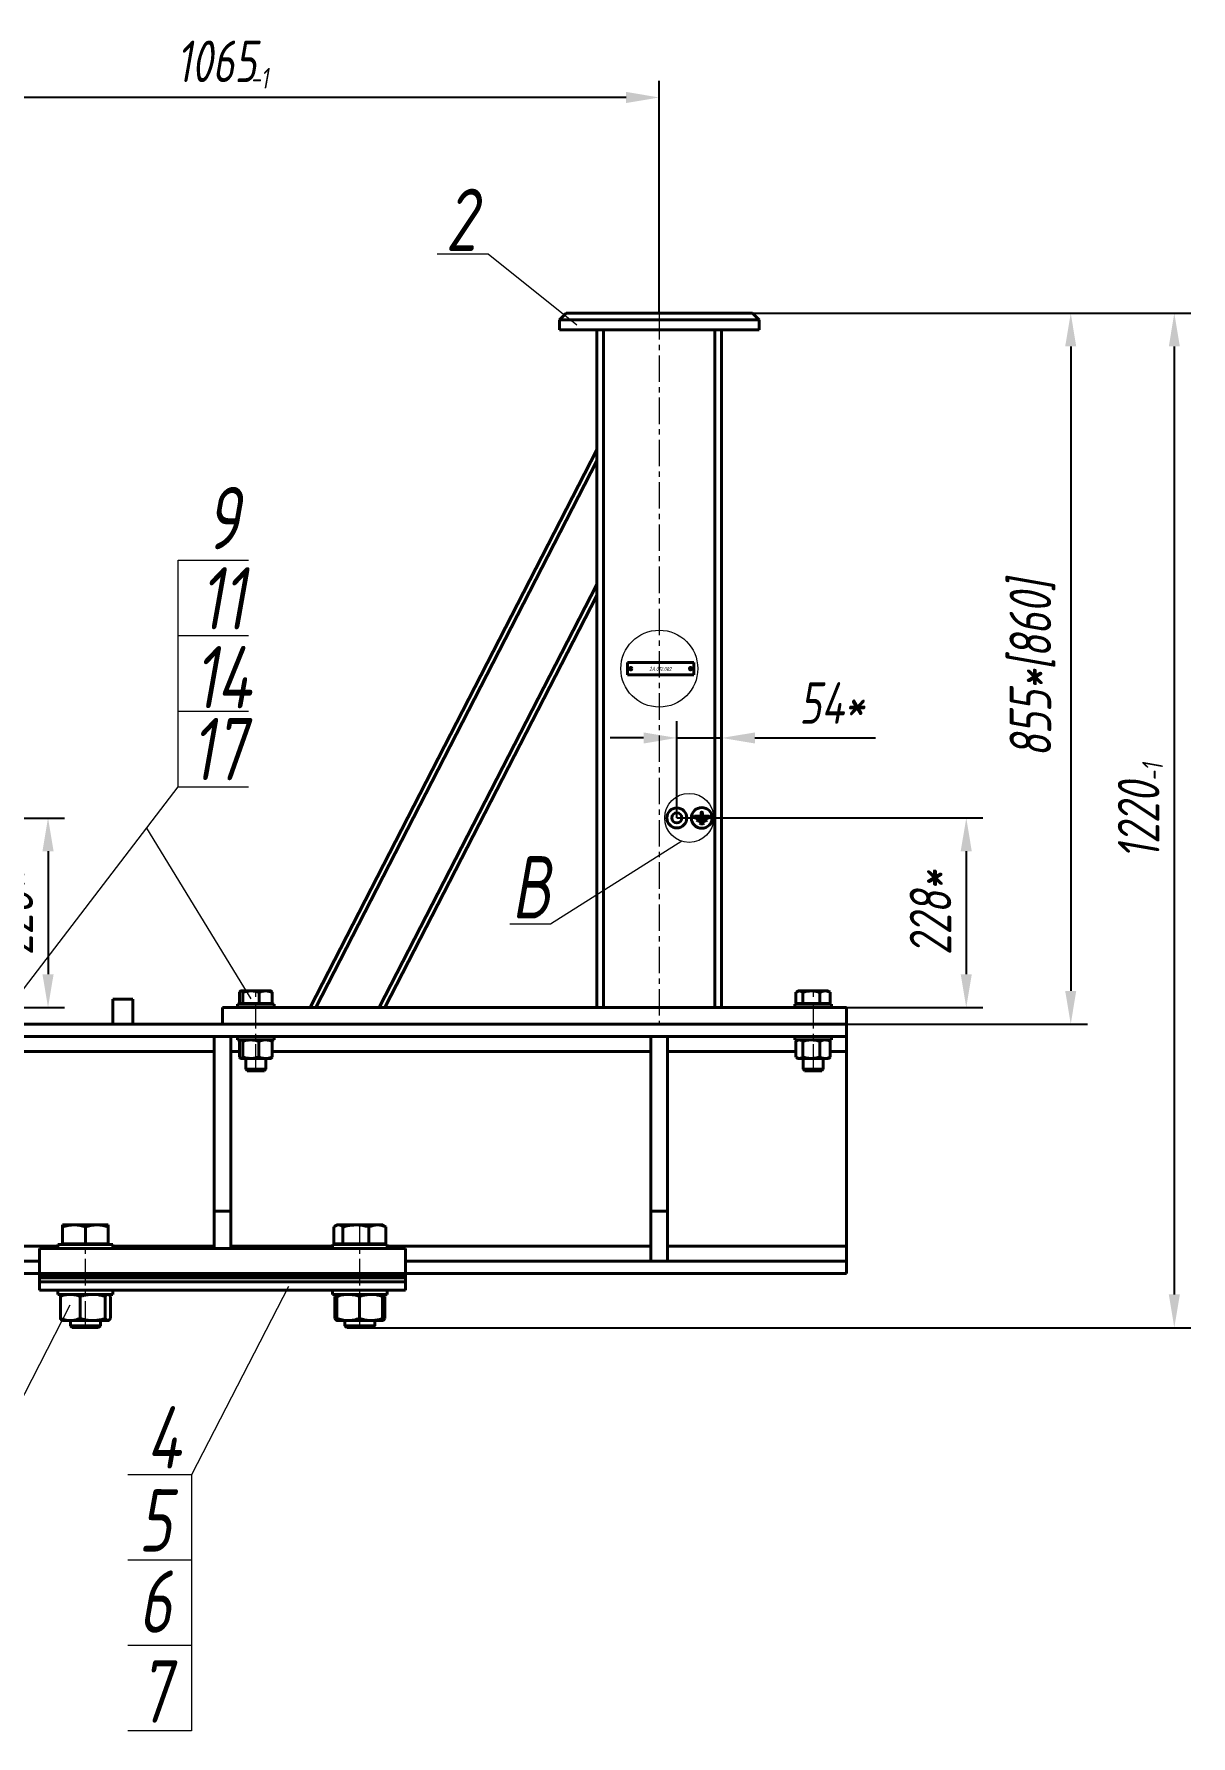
# Model space of a CAD drawing. Header units: millimetres. Extents: x 46486 to 69721, y 30372 to 52690.
# Drawn here: x 61082 to 62473, y 46983 to 49029 of the extents above; entities that cross this region are included whole.
import ezdxf

# ---------------------------------------------------------------- set-up
doc = ezdxf.new("R2010")
doc.units = ezdxf.units.MM
doc.linetypes.add('CENTER', pattern=[50.8, 31.75, -6.35, 6.35, -6.35])
doc.layers.add('РАЗМЕРЫ', color=7, linetype='Continuous', lineweight=18)
doc.styles.get("Standard").update_dxf_attribs({"font": 'simplex.shx', "width": 0.7, "oblique": 10})
doc.dimstyles.new('STAND1', dxfattribs={"dimtxt": 5, "dimasz": 4, "dimexe": 2, "dimexo": 0, "dimgap": 2, "dimtad": 1, "dimdec": 0, "dimzin": 0, "dimdsep": 46, "dimtxsty": 'Standard', "dimcen": 0, "dimadec": 0, "dimazin": 0, "dimtfac": 1, "dimtdec": 0, "dimtmove": 0, "dimatfit": 3, "dimfxl": 3, "dimtolj": 1, "dimtzin": 0, "dimarcsym": 1})
doc.dimstyles.new('Stand10', dxfattribs={"dimtxt": 50, "dimasz": 40, "dimexe": 20, "dimexo": 0, "dimgap": 16, "dimtad": 1, "dimdec": 0, "dimzin": 0, "dimdsep": 46, "dimtxsty": 'Standard', "dimcen": 0, "dimadec": 0, "dimazin": 0, "dimtfac": 1, "dimtdec": 0, "dimtmove": 0, "dimatfit": 3, "dimfxl": 0.18, "dimtolj": 1, "dimtzin": 0, "dimarcsym": 0})
doc.dimstyles.new('Stand5', dxfattribs={"dimtxt": 25, "dimasz": 20, "dimexe": 10, "dimexo": 0, "dimgap": 8, "dimtad": 1, "dimdec": 0, "dimzin": 0, "dimdsep": 46, "dimtxsty": 'Standard', "dimcen": 0, "dimadec": 0, "dimazin": 0, "dimtfac": 1, "dimtdec": 0, "dimtmove": 0, "dimatfit": 3, "dimfxl": 0.18, "dimtolj": 1, "dimtzin": 0, "dimarcsym": 0})

# ---------------------------------------------------------------- blocks, each defined once
blk = doc.blocks.new('*D6427')
at = {"layer": 'РАЗМЕРЫ', "color": 0, "lineweight": 18, "insert": (61308.3, 48350.9), "char_height": 75, "attachment_point": 5, "rotation": 359.8985}
blk.add_mtext('\\A1;11', dxfattribs=at)
blk = doc.blocks.new('*D6428')
at = {"layer": 'РАЗМЕРЫ', "color": 0, "lineweight": 18, "insert": (61308.3, 48447.4), "char_height": 75, "attachment_point": 5, "rotation": 359.8985}
blk.add_mtext('\\A1;9', dxfattribs=at)
blk = doc.blocks.new('*D6429')
at = {"layer": 'РАЗМЕРЫ', "color": 0, "linetype": 'CENTER', "lineweight": 18, "insert": (61237.4, 47341.8), "char_height": 75, "attachment_point": 5, "rotation": 359.8985}
blk.add_mtext('\\A1;4', dxfattribs=at)
blk = doc.blocks.new('*D6430')
at = {"layer": 'РАЗМЕРЫ', "color": 0, "linetype": 'CENTER', "lineweight": 18, "insert": (61227, 47144.4), "char_height": 75, "attachment_point": 5, "rotation": 359.8985}
blk.add_mtext('\\A1;6', dxfattribs=at)
blk = doc.blocks.new('*D6431')
at = {"layer": 'РАЗМЕРЫ', "color": 0, "linetype": 'CENTER', "lineweight": 18, "insert": (61227, 47242.1), "char_height": 75, "attachment_point": 5, "rotation": 359.8985}
blk.add_mtext('\\A1;5', dxfattribs=at)
blk = doc.blocks.new('*D6432')
at = {"layer": 'РАЗМЕРЫ', "color": 0, "linetype": 'CENTER', "lineweight": 18, "insert": (61227, 47036.3), "char_height": 75, "attachment_point": 5, "rotation": 359.8985}
blk.add_mtext('\\A1;7', dxfattribs=at)
blk = doc.blocks.new('*D6433')
at = {"layer": 'РАЗМЕРЫ', "color": 0, "lineweight": 18, "insert": (61308.3, 48256), "char_height": 75, "attachment_point": 5, "rotation": 359.8985}
blk.add_mtext('\\A1;14', dxfattribs=at)
blk = doc.blocks.new('*D6434')
at = {"layer": 'РАЗМЕРЫ', "color": 0, "lineweight": 18, "insert": (61303.4, 48169.6), "char_height": 75, "attachment_point": 5, "rotation": 359.8985}
blk.add_mtext('\\A1;17', dxfattribs=at)
blk = doc.blocks.new('*D6435')
at = {"layer": 'РАЗМЕРЫ', "color": 0, "lineweight": 18, "insert": (62426.4, 48141.7), "char_height": 25, "attachment_point": 5, "rotation": 89.8985}
blk.add_mtext('\\A1;-1', dxfattribs=at)
blk = doc.blocks.new('*D6465')
at = {"layer": 'РАЗМЕРЫ', "color": 0, "linetype": 'CENTER', "lineweight": 18, "insert": (61834.7, 48266), "char_height": 5, "attachment_point": 5, "rotation": 359.6202}
blk.add_mtext('\\A1;2А.012.002', dxfattribs=at)
blk = doc.blocks.new('*D6467')
at = {"layer": 'РАЗМЕРЫ', "color": 0, "lineweight": 18, "insert": (61595, 48806.1), "char_height": 75, "attachment_point": 5, "rotation": 359.8985}
blk.add_mtext('\\A1;2', dxfattribs=at)
blk = doc.blocks.new('*D6477')
at = {"layer": 'DEFPOINTS', "color": 0, "lineweight": 18}
for p in [(60768.3, 48953.2), (60768.3, 48692.1), (61833.3, 48692.1)]:
    blk.add_point(p, dxfattribs=at)
at = {"layer": 'РАЗМЕРЫ', "color": 0, "lineweight": -2}
for p, q in [((60768.3, 48692.1), (60768.3, 48973.2)), ((61833.3, 48692.1), (61833.3, 48973.2)), ((61793.3, 48953.2), (60808.3, 48953.2))]:
    blk.add_line(p, q, dxfattribs=at)
at = {"layer": 'РАЗМЕРЫ', "color": 0, "lineweight": 18}
for points in [[(60808.3, 48959.9), (60808.3, 48946.5), (60768.3, 48953.2)], [(61793.3, 48946.5), (61793.3, 48959.9), (61833.3, 48953.2)]]:
    blk.add_solid(points, dxfattribs=at)
at = {"layer": 'РАЗМЕРЫ', "color": 0, "lineweight": 18, "insert": (61300.8, 48996.7), "char_height": 50, "attachment_point": 5}
blk.add_mtext('\\A1;1065', dxfattribs=at)
blk = doc.blocks.new('*D6478')
at = {"layer": 'РАЗМЕРЫ', "color": 0, "lineweight": 18, "insert": (61352.5, 48976.4), "char_height": 25, "attachment_point": 5, "rotation": 359.8985}
blk.add_mtext('\\A1;-1', dxfattribs=at)
blk = doc.blocks.new('*D6480')
at = {"layer": 'DEFPOINTS', "color": 0, "lineweight": 18}
for p in [(61854.4, 48086.8), (61968.7, 47858.8), (62202.4, 47858.8)]:
    blk.add_point(p, dxfattribs=at)
at = {"layer": 'РАЗМЕРЫ', "color": 0, "lineweight": -2}
for p, q in [((61854.4, 48086.8), (62222.4, 48086.8)), ((62202.4, 48046.8), (62202.4, 47898.8)), ((61968.7, 47858.8), (62222.4, 47858.8))]:
    blk.add_line(p, q, dxfattribs=at)
at = {"layer": 'РАЗМЕРЫ', "color": 0, "lineweight": 18}
for points in [[(62209, 48046.8), (62195.7, 48046.8), (62202.4, 48086.8)], [(62195.7, 47898.8), (62209, 47898.8), (62202.4, 47858.8)]]:
    blk.add_solid(points, dxfattribs=at)
at = {"layer": 'РАЗМЕРЫ', "color": 0, "lineweight": 18, "insert": (62159.4, 47972.8), "char_height": 50, "attachment_point": 5, "rotation": 90}
blk.add_mtext('\\A1;228*', dxfattribs=at)
blk = doc.blocks.new('*D6481')
at = {"layer": 'DEFPOINTS', "color": 0, "lineweight": 18}
for p in [(61908.3, 48183), (61908.3, 48135.9), (61854.4, 48086.8)]:
    blk.add_point(p, dxfattribs=at)
at = {"layer": 'РАЗМЕРЫ', "color": 0, "lineweight": -2}
for p, q in [((61854.4, 48086.8), (61854.4, 48203)), ((61908.3, 48135.9), (61908.3, 48203)), ((61814.4, 48183), (61774.4, 48183)), ((61854.4, 48183), (61908.3, 48183)), ((61948.3, 48183), (62093.4, 48183)), ((61948.3, 48183), (62093.4, 48183))]:
    blk.add_line(p, q, dxfattribs=at)
at = {"layer": 'РАЗМЕРЫ', "color": 0, "lineweight": 18}
for points in [[(61814.4, 48176.3), (61814.4, 48189.6), (61854.4, 48183)], [(61948.3, 48189.6), (61948.3, 48176.3), (61908.3, 48183)]]:
    blk.add_solid(points, dxfattribs=at)
at = {"layer": 'РАЗМЕРЫ', "color": 0, "lineweight": 18, "insert": (62040.9, 48225), "char_height": 50, "attachment_point": 5}
blk.add_mtext('\\A1;54*', dxfattribs=at)
blk = doc.blocks.new('*D6485')
at = {"layer": 'DEFPOINTS', "color": 0, "lineweight": 18}
for p in [(60799.2, 48086.7), (61043.3, 47858.8), (61098.4, 47858.8)]:
    blk.add_point(p, dxfattribs=at)
at = {"layer": 'РАЗМЕРЫ', "color": 0, "lineweight": -2}
for p, q in [((60799.2, 48086.7), (61118.4, 48086.7)), ((61098.4, 48046.7), (61098.4, 47898.8)), ((61043.3, 47858.8), (61118.4, 47858.8))]:
    blk.add_line(p, q, dxfattribs=at)
at = {"layer": 'РАЗМЕРЫ', "color": 0, "lineweight": 18}
for points in [[(61105.1, 48046.7), (61091.7, 48046.7), (61098.4, 48086.7)], [(61091.7, 47898.8), (61105.1, 47898.8), (61098.4, 47858.8)]]:
    blk.add_solid(points, dxfattribs=at)
at = {"layer": 'РАЗМЕРЫ', "color": 0, "lineweight": 18, "insert": (61055.5, 47972.8), "char_height": 50, "attachment_point": 5, "rotation": 90}
blk.add_mtext('\\A1;228*', dxfattribs=at)
blk = doc.blocks.new('*D6500')
at = {"layer": 'DEFPOINTS', "color": 0, "lineweight": 18}
for p in [(61944.8, 48693.8), (62040.3, 47838.8), (62328, 47838.8)]:
    blk.add_point(p, dxfattribs=at)
at = {"layer": 'РАЗМЕРЫ', "color": 0, "lineweight": -2}
for p, q in [((61944.8, 48693.8), (62348, 48693.8)), ((62328, 48653.8), (62328, 47878.8)), ((62040.3, 47838.8), (62348, 47838.8))]:
    blk.add_line(p, q, dxfattribs=at)
at = {"layer": 'РАЗМЕРЫ', "color": 0, "lineweight": 18}
for points in [[(62334.6, 48653.8), (62321.3, 48653.8), (62328, 48693.8)], [(62321.3, 47878.8), (62334.6, 47878.8), (62328, 47838.8)]]:
    blk.add_solid(points, dxfattribs=at)
at = {"layer": 'РАЗМЕРЫ', "color": 0, "lineweight": 18, "insert": (62282, 48266.3), "char_height": 50, "attachment_point": 5, "rotation": 90}
blk.add_mtext('\\A1;855*[860]', dxfattribs=at)
blk = doc.blocks.new('*D6501')
at = {"layer": 'РАЗМЕРЫ', "color": 0, "lineweight": 18, "insert": (61678.7, 48003.4), "char_height": 75, "attachment_point": 5, "rotation": 359.8985}
blk.add_mtext('\\A1;В', dxfattribs=at)
blk = doc.blocks.new('*D6522')
at = {"layer": 'DEFPOINTS', "color": 0, "lineweight": 18}
for p in [(61944.8, 48693.8), (61489.1, 47473.8), (62452.5, 47473.8)]:
    blk.add_point(p, dxfattribs=at)
at = {"layer": 'РАЗМЕРЫ', "color": 0, "lineweight": -2}
for p, q in [((61944.8, 48693.8), (62472.5, 48693.8)), ((62452.5, 48653.8), (62452.5, 47513.8)), ((61489.1, 47473.8), (62472.5, 47473.8))]:
    blk.add_line(p, q, dxfattribs=at)
at = {"layer": 'РАЗМЕРЫ', "color": 0, "lineweight": 18}
for points in [[(62459.2, 48653.8), (62445.9, 48653.8), (62452.5, 48693.8)], [(62445.9, 47513.8), (62459.2, 47513.8), (62452.5, 47473.8)]]:
    blk.add_solid(points, dxfattribs=at)
at = {"layer": 'РАЗМЕРЫ', "color": 0, "lineweight": 18, "insert": (62409.6, 48083.8), "char_height": 50, "attachment_point": 5, "rotation": 90}
blk.add_mtext('\\A1;1220', dxfattribs=at)

msp = doc.modelspace()

# ---------------------------------------------------------------- linework, layer by layer
at = {"color": 7, "linetype": 'Continuous', "lineweight": 40}
for p, q in [((61721.29, 48693.84), (61713.29, 48685.84)), ((61721.29, 48693.84), (61945.29, 48693.84)), ((61953.29, 48685.84), (61945.29, 48693.84)), ((61713.29, 48685.84), (61713.29, 48673.84)), ((61953.29, 48685.84), (61713.29, 48685.84)), ((61953.29, 48673.84), (61713.29, 48673.84)), ((61758.29, 48673.84), (61758.29, 47858.84)), ((61766.29, 48673.84), (61766.29, 47858.84)), ((61900.29, 48673.84), (61900.29, 47858.84)), ((61908.29, 48673.84), (61908.29, 47858.84)), ((61953.29, 48685.84), (61953.29, 48673.84)), ((61413.45, 47858.84), (61758.29, 48529.37)), ((61420.2, 47858.84), (61758.29, 48516.25)), ((61496.66, 47858.84), (61758.29, 48367.57)), ((61503.41, 47858.84), (61758.29, 48354.45)), ((61875.79, 48088.8), (61883.52, 48088.8)), ((61893.05, 48087), (61875.79, 48087)), ((61879.39, 48085.2), (61889.45, 48085.2)), ((61889.45, 48083.4), (61879.39, 48083.4)), ((61882.99, 48081.6), (61885.85, 48081.6)), ((61885.85, 48079.8), (61882.99, 48079.8)), ((61883.52, 48092.9), (61883.52, 48088.8)), ((61885.32, 48092.9), (61885.32, 48088.8)), ((61885.32, 48088.8), (61893.05, 48088.8)), ((61328.66, 47863.64), (61328.66, 47877.14)), ((61330.29, 47878.74), (61329.96, 47878.56)), ((61330.61, 47878.74), (61330.29, 47878.74)), ((61330.61, 47878.74), (61342.39, 47878.74)), ((61332.57, 47863.64), (61332.57, 47877.14)), ((61360.07, 47878.74), (61342.39, 47878.74)), ((61352.21, 47863.64), (61352.21, 47877.14)), ((61366.29, 47878.74), (61360.07, 47878.74)), ((61366.62, 47878.56), (61366.29, 47878.74)), ((61367.93, 47863.64), (61367.93, 47877.14)), ((61997.65, 47863.64), (61997.65, 47877.14)), ((62000.29, 47878.74), (61998.69, 47877.82)), ((62001.76, 47878.74), (62000.29, 47878.74)), ((62001.76, 47878.74), (62016.2, 47878.74)), ((62005.87, 47863.64), (62005.87, 47877.14)), ((62032.73, 47878.74), (62016.2, 47878.74)), ((62026.52, 47863.64), (62026.52, 47877.14)), ((62036.29, 47878.74), (62032.73, 47878.74)), ((62037.89, 47877.82), (62036.29, 47878.74)), ((62038.93, 47877.14), (62037.87, 47877.79)), ((62037.9, 47877.82), (62037.89, 47877.82)), ((62038.93, 47863.64), (62038.93, 47877.14)), ((61176.29, 47868.84), (61176.29, 47838.84)), ((61176.29, 47868.84), (61200.29, 47868.84)), ((61200.29, 47838.84), (61200.29, 47868.84)), ((61308.29, 47858.84), (61308.29, 47838.84)), ((61308.29, 47858.84), (62058.29, 47858.84)), ((61326.29, 47862.84), (61326.29, 47858.84)), ((61326.29, 47862.84), (61327.44, 47862.84)), ((61327.44, 47862.84), (61370.29, 47862.84)), ((61330.61, 47863.64), (61328.66, 47863.64)), ((61330.29, 47863.64), (61330.29, 47862.84)), ((61332.57, 47863.64), (61330.61, 47863.64)), ((61342.39, 47863.64), (61332.57, 47863.64)), ((61352.21, 47863.64), (61342.39, 47863.64)), ((61360.07, 47863.64), (61352.21, 47863.64)), ((61367.93, 47863.64), (61360.07, 47863.64)), ((61366.29, 47862.84), (61366.29, 47863.64)), ((61370.29, 47858.84), (61370.29, 47862.84)), ((61996.29, 47862.84), (61996.29, 47858.84)), ((61996.29, 47862.84), (61999.44, 47862.84)), ((62001.76, 47863.64), (61997.65, 47863.64)), ((61999.44, 47862.84), (62040.29, 47862.84)), ((62000.29, 47863.64), (62000.29, 47862.84)), ((62005.87, 47863.64), (62001.76, 47863.64)), ((62016.2, 47863.64), (62005.87, 47863.64)), ((62026.52, 47863.64), (62016.2, 47863.64)), ((62032.73, 47863.64), (62026.52, 47863.64)), ((62038.93, 47863.64), (62032.73, 47863.64)), ((62036.29, 47862.84), (62036.29, 47863.64)), ((62040.29, 47858.84), (62040.29, 47862.84)), ((62058.29, 47858.84), (62058.29, 47838.84)), ((59478.29, 47838.84), (62058.29, 47838.84)), ((62058.29, 47823.84), (62058.29, 47838.84)), ((59478.29, 47823.84), (62058.29, 47823.84)), ((61298.29, 47613.84), (61298.29, 47823.84)), ((61318.29, 47613.84), (61318.29, 47823.84)), ((61326.29, 47823.84), (61326.29, 47819.84)), ((61349.5, 47819.84), (61326.29, 47819.84)), ((61328.72, 47799.15), (61328.72, 47818.24)), ((61330.29, 47819.84), (61329.96, 47819.65)), ((61332.45, 47799.15), (61332.45, 47818.24)), ((61370.29, 47819.84), (61349.5, 47819.84)), ((61352.02, 47799.15), (61352.02, 47818.24)), ((61366.63, 47819.65), (61366.29, 47819.84)), ((61367.87, 47799.15), (61367.87, 47818.24)), ((61370.29, 47819.84), (61370.29, 47823.84)), ((61823.29, 47613.84), (61823.29, 47823.84)), ((61843.29, 47613.84), (61843.29, 47823.84)), ((61996.29, 47823.84), (61996.29, 47819.84)), ((62015.34, 47819.84), (61996.29, 47819.84)), ((61997.67, 47799.15), (61997.67, 47818.24)), ((62000.29, 47819.84), (61998.74, 47818.95)), ((62005.72, 47799.15), (62005.72, 47818.24)), ((62040.29, 47819.84), (62015.34, 47819.84)), ((62026.34, 47799.15), (62026.34, 47818.24)), ((62037.85, 47818.95), (62036.29, 47819.84)), ((62037.82, 47818.9), (62038.91, 47818.24)), ((62038.91, 47799.15), (62038.91, 47818.24)), ((62040.29, 47819.84), (62040.29, 47823.84)), ((62058.29, 47805.84), (62058.29, 47823.84)), ((61013.26, 47805.84), (61298.29, 47805.84)), ((61318.29, 47805.84), (61328.72, 47805.84)), ((61329.96, 47797.74), (61330.29, 47797.54)), ((61330.29, 47797.54), (61330.58, 47797.54)), ((61330.58, 47797.54), (61342.24, 47797.54)), ((61336.29, 47797.54), (61336.29, 47784.49)), ((61342.24, 47797.54), (61359.94, 47797.54)), ((61359.94, 47797.54), (61366.29, 47797.54)), ((61360.29, 47784.49), (61360.29, 47797.54)), ((61366.29, 47797.54), (61366.63, 47797.74)), ((61367.87, 47805.84), (61823.29, 47805.84)), ((61843.29, 47805.84), (61997.67, 47805.84)), ((61998.74, 47798.44), (62000.29, 47797.54)), ((62000.29, 47797.54), (62001.7, 47797.54)), ((62001.7, 47797.54), (62016.03, 47797.54)), ((62006.29, 47797.54), (62006.29, 47784.49)), ((62016.03, 47797.54), (62032.63, 47797.54)), ((62030.29, 47784.49), (62030.29, 47797.54)), ((62032.63, 47797.54), (62036.29, 47797.54)), ((62036.29, 47797.54), (62037.85, 47798.44)), ((62037.82, 47798.49), (62038.91, 47799.15)), ((62038.91, 47805.84), (62058.29, 47805.84)), ((62058.29, 47571.84), (62058.29, 47805.84)), ((61336.29, 47784.49), (61337.94, 47782.84)), ((61336.29, 47784.49), (61336.51, 47784.49)), ((61336.51, 47784.49), (61360.29, 47784.49)), ((61337.94, 47782.84), (61338.13, 47782.84)), ((61338.13, 47782.84), (61358.64, 47782.84)), ((61358.64, 47782.84), (61360.29, 47784.49)), ((62006.29, 47784.49), (62007.94, 47782.84)), ((62006.29, 47784.49), (62007.27, 47784.49)), ((62007.27, 47784.49), (62030.29, 47784.49)), ((62007.94, 47782.84), (62008.78, 47782.84)), ((62008.78, 47782.84), (62028.64, 47782.84)), ((62028.64, 47782.84), (62030.29, 47784.49)), ((61298.29, 47568.84), (61298.29, 47613.84)), ((61298.29, 47613.84), (61318.29, 47613.84)), ((61318.29, 47568.84), (61318.29, 47613.84)), ((61823.29, 47613.84), (61843.29, 47613.84)), ((61823.29, 47553.84), (61823.29, 47613.84)), ((61843.29, 47553.84), (61843.29, 47613.84)), ((61115.79, 47597.39), (61129.54, 47597.39)), ((61115.79, 47574.64), (61115.79, 47594.94)), ((61157.04, 47597.39), (61129.54, 47597.39)), ((61143.29, 47574.64), (61143.29, 47594.94)), ((61170.79, 47597.39), (61157.04, 47597.39)), ((61170.79, 47574.64), (61170.79, 47594.94)), ((61442.01, 47574.64), (61442.01, 47594.94)), ((61445.79, 47597.39), (61443.96, 47596.34)), ((61447.48, 47597.39), (61445.79, 47597.39)), ((61468.59, 47597.39), (61447.48, 47597.39)), ((61452.95, 47574.64), (61452.95, 47594.94)), ((61468.59, 47597.39), (61494.41, 47597.39)), ((61484.23, 47574.64), (61484.23, 47594.94)), ((61500.79, 47597.39), (61494.41, 47597.39)), ((61502.63, 47596.34), (61500.79, 47597.39)), ((61504.58, 47594.94), (61502.58, 47596.26)), ((61504.58, 47574.64), (61504.58, 47594.94)), ((60768.29, 47571.84), (61110.29, 47571.84)), ((61528.29, 47568.84), (61088.29, 47568.84)), ((61088.29, 47538.94), (61088.29, 47568.84)), ((61110.29, 47573.84), (61110.29, 47568.84)), ((61110.29, 47573.84), (61176.29, 47573.84)), ((61115.79, 47574.64), (61115.79, 47573.84)), ((61129.54, 47574.64), (61115.79, 47574.64)), ((61143.29, 47574.64), (61129.54, 47574.64)), ((61157.04, 47574.64), (61143.29, 47574.64)), ((61170.79, 47574.64), (61157.04, 47574.64)), ((61170.79, 47573.84), (61170.79, 47574.64)), ((61176.29, 47568.84), (61176.29, 47573.84)), ((61176.29, 47571.84), (61298.29, 47571.84)), ((61318.29, 47571.84), (61440.29, 47571.84)), ((61440.29, 47573.84), (61440.29, 47568.84)), ((61440.29, 47573.84), (61506.29, 47573.84)), ((61447.48, 47574.64), (61442.01, 47574.64)), ((61445.79, 47574.64), (61445.79, 47573.84)), ((61452.95, 47574.64), (61447.48, 47574.64)), ((61468.59, 47574.64), (61452.95, 47574.64)), ((61484.23, 47574.64), (61468.59, 47574.64)), ((61494.41, 47574.64), (61484.23, 47574.64)), ((61504.58, 47574.64), (61494.41, 47574.64)), ((61500.79, 47573.84), (61500.79, 47574.64)), ((61506.29, 47568.84), (61506.29, 47573.84)), ((61506.29, 47571.84), (61823.29, 47571.84)), ((61528.29, 47538.94), (61528.29, 47568.84)), ((61843.29, 47571.84), (62058.29, 47571.84)), ((62058.29, 47553.84), (62058.29, 47571.84)), ((59923.29, 47553.84), (61088.29, 47553.84)), ((61528.29, 47553.84), (62058.29, 47553.84)), ((61823.29, 47553.84), (61843.29, 47553.84)), ((62058.29, 47538.84), (62058.29, 47553.84)), ((59923.29, 47538.84), (61088.29, 47538.84)), ((61528.29, 47538.94), (61088.29, 47538.94)), ((61088.29, 47538.84), (61088.29, 47537.84)), ((61088.29, 47538.84), (61528.29, 47538.84)), ((61088.29, 47537.84), (61528.29, 47537.84)), ((61088.29, 47537.84), (61088.29, 47536.84)), ((61088.29, 47536.84), (61088.29, 47533.84)), ((61088.29, 47536.84), (61528.29, 47536.84)), ((61088.29, 47533.84), (61088.29, 47528.84)), ((61088.29, 47533.84), (61528.29, 47533.84)), ((61088.29, 47528.84), (61528.29, 47528.84)), ((61088.29, 47528.84), (61088.29, 47518.84)), ((61528.29, 47538.84), (62058.29, 47538.84)), ((61528.29, 47538.84), (61528.29, 47537.84)), ((61528.29, 47537.84), (61528.29, 47536.84)), ((61528.29, 47536.84), (61528.29, 47533.84)), ((61528.29, 47533.84), (61528.29, 47528.84)), ((61528.29, 47528.84), (61528.29, 47518.84)), ((61088.29, 47518.84), (61528.29, 47518.84)), ((61110.29, 47518.84), (61110.29, 47513.84)), ((61110.29, 47513.84), (61176.29, 47513.84)), ((61113.2, 47484.8), (61113.2, 47511.39)), ((61115.79, 47513.84), (61115.22, 47513.52)), ((61137.03, 47484.8), (61137.03, 47511.39)), ((61167.12, 47484.8), (61167.12, 47511.39)), ((61171.36, 47513.52), (61170.79, 47513.84)), ((61173.38, 47484.8), (61173.38, 47511.39)), ((61176.29, 47513.84), (61176.29, 47518.84)), ((61440.29, 47518.84), (61440.29, 47513.84)), ((61498.62, 47513.84), (61440.29, 47513.84)), ((61443.1, 47484.8), (61443.1, 47511.39)), ((61445.79, 47513.84), (61445.13, 47513.46)), ((61445.65, 47484.8), (61445.65, 47511.39)), ((61473, 47484.8), (61473, 47511.39)), ((61506.29, 47513.84), (61498.62, 47513.84)), ((61500.65, 47484.8), (61500.65, 47511.39)), ((61501.45, 47513.46), (61500.79, 47513.84)), ((61500.9, 47512.24), (61503.48, 47511.39)), ((61500.93, 47484.8), (61500.93, 47511.39)), ((61503.48, 47484.8), (61503.48, 47511.39)), ((61506.29, 47513.84), (61506.29, 47518.84)), ((61500.9, 47483.95), (61503.48, 47484.8)), ((61115.22, 47482.67), (61115.79, 47482.34)), ((61125.11, 47482.34), (61115.79, 47482.34)), ((61152.07, 47482.34), (61125.11, 47482.34)), ((61125.29, 47482.34), (61125.29, 47476.04)), ((61125.29, 47476.04), (61127.49, 47473.84)), ((61125.29, 47476.04), (61161.29, 47476.04)), ((61127.49, 47473.84), (61159.1, 47473.84)), ((61152.07, 47482.34), (61170.25, 47482.34)), ((61159.1, 47473.84), (61161.29, 47476.04)), ((61161.29, 47476.04), (61161.29, 47482.34)), ((61170.79, 47482.34), (61170.25, 47482.34)), ((61170.79, 47482.34), (61171.36, 47482.67)), ((61445.13, 47482.73), (61445.79, 47482.34)), ((61459.33, 47482.34), (61445.79, 47482.34)), ((61455.29, 47482.34), (61455.29, 47476.04)), ((61455.29, 47476.04), (61457.49, 47473.84)), ((61455.29, 47476.04), (61470.21, 47476.04)), ((61457.49, 47473.84), (61470.59, 47473.84)), ((61486.83, 47482.34), (61459.33, 47482.34)), ((61470.21, 47476.04), (61491.29, 47476.04)), ((61470.59, 47473.84), (61489.1, 47473.84)), ((61486.83, 47482.34), (61500.79, 47482.34)), ((61489.1, 47473.84), (61491.29, 47476.04)), ((61491.29, 47476.04), (61491.29, 47482.34)), ((61500.79, 47482.34), (61501.45, 47482.73))]:
    msp.add_line(p, q, dxfattribs=at)
for centre, radius in [((61854.42, 48086.8), 12), ((61884.42, 48086.8), 12.5), ((61854.42, 48086.8), 6)]:
    msp.add_circle(centre, radius, dxfattribs=at)
for centre, start, end in [((61875.79, 48087.9), 90, 180), ((61875.79, 48087.9), 180, 270), ((61879.39, 48084.3), 90, 180), ((61879.39, 48084.3), 180, 270), ((61882.99, 48080.7), 90, 180), ((61882.99, 48080.7), 180, 270), ((61884.42, 48092.9), 90, 180), ((61884.42, 48092.9), 0, 90), ((61885.85, 48080.7), 0, 90), ((61885.85, 48080.7), 270, 0), ((61889.45, 48084.3), 0, 90), ((61889.45, 48084.3), 270, 0), ((61893.05, 48087.9), 0, 90), ((61893.05, 48087.9), 270, 0)]:
    msp.add_arc(centre, 0.9, start, end, dxfattribs=at)
for points, knots in [([(61328.66, 47877.14), (61328.8, 47877.35), (61329.19, 47877.91), (61329.84, 47878.58), (61330.36, 47878.69), (61330.61, 47878.74)], [0, 0, 0, 0, 0.2266598, 0.6108508, 1, 1, 1, 1]), ([(61330.61, 47878.74), (61330.78, 47878.72), (61331.19, 47878.67), (61331.85, 47878.16), (61332.33, 47877.48), (61332.57, 47877.14)], [0, 0, 0, 0, 0.2441807, 0.6200371, 1, 1, 1, 1]), ([(61332.57, 47877.14), (61334.17, 47877.59), (61337.39, 47878.49), (61340.71, 47878.66), (61342.39, 47878.74)], [0, 0, 0, 0, 0.495458, 1, 1, 1, 1]), ([(61342.39, 47878.74), (61342.62, 47878.74), (61344.39, 47878.73), (61347.71, 47878.38), (61350.7, 47877.55), (61352.21, 47877.14)], [0, 0, 0, 0, 0.0701071, 0.5307932, 1, 1, 1, 1]), ([(61352.21, 47877.14), (61353.49, 47877.59), (61356.06, 47878.49), (61358.72, 47878.66), (61360.07, 47878.74)], [0, 0, 0, 0, 0.495458, 1, 1, 1, 1]), ([(61360.07, 47878.74), (61360.25, 47878.74), (61361.67, 47878.73), (61364.33, 47878.38), (61366.72, 47877.55), (61367.93, 47877.14)], [0, 0, 0, 0, 0.0701071, 0.5307932, 1, 1, 1, 1]), ([(61367.93, 47877.14), (61367.69, 47877.49), (61367.26, 47878.12), (61366.81, 47878.4), (61366.62, 47878.52)], [0, 0, 0, 0, 0.558353, 1, 1, 1, 1]), ([(61997.65, 47877.14), (61997.95, 47877.35), (61998.77, 47877.91), (62000.14, 47878.58), (62001.22, 47878.69), (62001.76, 47878.74)], [0, 0, 0, 0, 0.2266598, 0.6108508, 1, 1, 1, 1]), ([(62001.76, 47878.74), (62002.1, 47878.72), (62002.96, 47878.67), (62004.35, 47878.16), (62005.36, 47877.48), (62005.87, 47877.14)], [0, 0, 0, 0, 0.2441807, 0.6200371, 1, 1, 1, 1]), ([(62005.87, 47877.14), (62007.55, 47877.59), (62010.93, 47878.49), (62014.43, 47878.66), (62016.2, 47878.74)], [0, 0, 0, 0, 0.49545796, 1, 1, 1, 1]), ([(62016.2, 47878.74), (62016.44, 47878.74), (62018.29, 47878.73), (62021.79, 47878.38), (62024.93, 47877.55), (62026.52, 47877.14)], [0, 0, 0, 0, 0.0701071, 0.5307932, 1, 1, 1, 1]), ([(62026.52, 47877.14), (62027.53, 47877.59), (62029.56, 47878.49), (62031.66, 47878.66), (62032.73, 47878.74)], [0, 0, 0, 0, 0.495458, 1, 1, 1, 1]), ([(62032.73, 47878.74), (62032.87, 47878.74), (62033.99, 47878.73), (62036.09, 47878.38), (62037.98, 47877.55), (62038.93, 47877.14)], [0, 0, 0, 0, 0.0701071, 0.5307932, 1, 1, 1, 1]), ([(61329.99, 47819.58), (61329.86, 47819.52), (61329.42, 47819.34), (61329, 47818.68), (61328.72, 47818.24)], [0, 0, 0, 0, 0.3172018, 1, 1, 1, 1]), ([(61332.45, 47818.24), (61332.15, 47818.69), (61331.54, 47819.59), (61330.9, 47819.76), (61330.58, 47819.84)], [0, 0, 0, 0, 0.495458, 1, 1, 1, 1]), ([(61342.24, 47819.84), (61342.01, 47819.84), (61340.25, 47819.83), (61336.94, 47819.48), (61333.95, 47818.65), (61332.45, 47818.24)], [0, 0, 0, 0, 0.0701071, 0.5307932, 1, 1, 1, 1]), ([(61352.02, 47818.24), (61350.43, 47818.69), (61347.23, 47819.59), (61343.91, 47819.76), (61342.24, 47819.84)], [0, 0, 0, 0, 0.495458, 1, 1, 1, 1]), ([(61352.02, 47818.24), (61352.69, 47818.47), (61354.31, 47819.05), (61356.95, 47819.7), (61358.94, 47819.8), (61359.94, 47819.84)], [0, 0, 0, 0, 0.25724326, 0.62637989, 1, 1, 1, 1]), ([(61359.94, 47819.84), (61360.66, 47819.82), (61362.36, 47819.76), (61365.02, 47819.23), (61366.91, 47818.57), (61367.87, 47818.24)], [0, 0, 0, 0, 0.26840654, 0.6323729, 1, 1, 1, 1]), ([(61366.59, 47819.58), (61366.73, 47819.52), (61367.16, 47819.34), (61367.58, 47818.68), (61367.87, 47818.24)], [0, 0, 0, 0, 0.3172018, 1, 1, 1, 1]), ([(62001.7, 47819.84), (62001.6, 47819.84), (62000.88, 47819.83), (61999.52, 47819.48), (61998.29, 47818.65), (61997.67, 47818.24)], [0, 0, 0, 0, 0.0701071, 0.5307932, 1, 1, 1, 1]), ([(62005.72, 47818.24), (62005.07, 47818.69), (62003.75, 47819.59), (62002.39, 47819.76), (62001.7, 47819.84)], [0, 0, 0, 0, 0.495458, 1, 1, 1, 1]), ([(62016.03, 47819.84), (62015.79, 47819.84), (62013.94, 47819.83), (62010.45, 47819.48), (62007.31, 47818.65), (62005.72, 47818.24)], [0, 0, 0, 0, 0.0701071, 0.5307932, 1, 1, 1, 1]), ([(62026.34, 47818.24), (62024.67, 47818.69), (62021.29, 47819.59), (62017.8, 47819.76), (62016.03, 47819.84)], [0, 0, 0, 0, 0.495458, 1, 1, 1, 1]), ([(62026.34, 47818.24), (62026.87, 47818.47), (62028.16, 47819.05), (62030.25, 47819.7), (62031.83, 47819.8), (62032.63, 47819.84)], [0, 0, 0, 0, 0.2572433, 0.6263799, 1, 1, 1, 1]), ([(62032.63, 47819.84), (62033.2, 47819.82), (62034.54, 47819.76), (62036.65, 47819.23), (62038.16, 47818.57), (62038.91, 47818.24)], [0, 0, 0, 0, 0.2684065, 0.6323729, 1, 1, 1, 1]), ([(61330.58, 47797.54), (61330.54, 47797.55), (61330.21, 47797.56), (61329.57, 47797.91), (61329.01, 47798.74), (61328.72, 47799.15)], [0, 0, 0, 0, 0.0701071, 0.5307932, 1, 1, 1, 1]), ([(61332.45, 47799.15), (61332.15, 47798.7), (61331.54, 47797.8), (61330.9, 47797.63), (61330.58, 47797.54)], [0, 0, 0, 0, 0.495458, 1, 1, 1, 1]), ([(61342.24, 47797.54), (61342.01, 47797.55), (61340.25, 47797.56), (61336.94, 47797.91), (61333.95, 47798.74), (61332.45, 47799.15)], [0, 0, 0, 0, 0.0701071, 0.5307932, 1, 1, 1, 1]), ([(61352.02, 47799.15), (61350.43, 47798.7), (61347.23, 47797.8), (61343.91, 47797.63), (61342.24, 47797.54)], [0, 0, 0, 0, 0.495458, 1, 1, 1, 1]), ([(61352.02, 47799.15), (61352.69, 47798.92), (61354.31, 47798.34), (61356.95, 47797.69), (61358.94, 47797.59), (61359.94, 47797.54)], [0, 0, 0, 0, 0.2572433, 0.6263799, 1, 1, 1, 1]), ([(61359.94, 47797.54), (61360.66, 47797.57), (61362.36, 47797.63), (61365.02, 47798.16), (61366.91, 47798.82), (61367.87, 47799.15)], [0, 0, 0, 0, 0.2684065, 0.6323729, 1, 1, 1, 1]), ([(61366.59, 47797.81), (61366.73, 47797.87), (61367.16, 47798.05), (61367.58, 47798.71), (61367.87, 47799.15)], [0, 0, 0, 0, 0.3172018, 1, 1, 1, 1]), ([(62001.7, 47797.54), (62001.6, 47797.55), (62000.88, 47797.56), (61999.52, 47797.91), (61998.29, 47798.74), (61997.67, 47799.15)], [0, 0, 0, 0, 0.0701071, 0.5307932, 1, 1, 1, 1]), ([(62005.72, 47799.15), (62005.07, 47798.7), (62003.75, 47797.8), (62002.39, 47797.63), (62001.7, 47797.54)], [0, 0, 0, 0, 0.495458, 1, 1, 1, 1]), ([(62016.03, 47797.54), (62015.79, 47797.55), (62013.94, 47797.56), (62010.45, 47797.91), (62007.31, 47798.74), (62005.72, 47799.15)], [0, 0, 0, 0, 0.0701071, 0.5307932, 1, 1, 1, 1]), ([(62026.34, 47799.15), (62024.67, 47798.7), (62021.29, 47797.8), (62017.8, 47797.63), (62016.03, 47797.54)], [0, 0, 0, 0, 0.495458, 1, 1, 1, 1]), ([(62026.34, 47799.15), (62026.87, 47798.92), (62028.16, 47798.34), (62030.25, 47797.69), (62031.83, 47797.59), (62032.63, 47797.54)], [0, 0, 0, 0, 0.2572433, 0.6263799, 1, 1, 1, 1]), ([(62032.63, 47797.54), (62033.2, 47797.57), (62034.54, 47797.63), (62036.65, 47798.16), (62038.16, 47798.82), (62038.91, 47799.15)], [0, 0, 0, 0, 0.2684065, 0.6323729, 1, 1, 1, 1]), ([(61115.79, 47594.94), (61118.02, 47595.61), (61121.4, 47596.61), (61126.02, 47597.29), (61128.37, 47597.36), (61129.54, 47597.39)], [0, 0, 0, 0, 0.4952544, 0.7476497, 1, 1, 1, 1]), ([(61115.79, 47597.39), (61115.79, 47597.36), (61115.79, 47597.27), (61115.79, 47596.48), (61115.79, 47595.46), (61115.79, 47594.94)], [0, 0, 0, 0, 0.2525291, 0.6242902, 1, 1, 1, 1]), ([(61129.54, 47597.39), (61129.87, 47597.39), (61132.34, 47597.37), (61136.99, 47596.83), (61141.18, 47595.57), (61143.29, 47594.94)], [0, 0, 0, 0, 0.070113, 0.5307963, 1, 1, 1, 1]), ([(61143.29, 47594.94), (61145.52, 47595.61), (61148.9, 47596.61), (61153.52, 47597.29), (61155.87, 47597.36), (61157.04, 47597.39)], [0, 0, 0, 0, 0.4952544, 0.7476497, 1, 1, 1, 1]), ([(61157.04, 47597.39), (61157.37, 47597.39), (61159.84, 47597.37), (61164.49, 47596.83), (61168.68, 47595.57), (61170.79, 47594.94)], [0, 0, 0, 0, 0.070113, 0.5307963, 1, 1, 1, 1]), ([(61170.79, 47594.94), (61170.79, 47595.45), (61170.79, 47596.48), (61170.79, 47597.27), (61170.79, 47597.36), (61170.79, 47597.39)], [0, 0, 0, 0, 0.3720728, 0.7474705, 1, 1, 1, 1]), ([(61442.01, 47594.94), (61442.89, 47595.61), (61444.23, 47596.61), (61446.07, 47597.29), (61447.01, 47597.36), (61447.48, 47597.39)], [0, 0, 0, 0, 0.4952544, 0.7476497, 1, 1, 1, 1]), ([(61447.48, 47597.39), (61447.61, 47597.39), (61448.59, 47597.37), (61450.44, 47596.83), (61452.11, 47595.57), (61452.95, 47594.94)], [0, 0, 0, 0, 0.070113, 0.5307963, 1, 1, 1, 1]), ([(61452.95, 47594.94), (61454.16, 47595.27), (61457.3, 47596.14), (61462.52, 47597.16), (61466.56, 47597.32), (61468.59, 47597.39)], [0, 0, 0, 0, 0.2372259, 0.6162171, 1, 1, 1, 1]), ([(61468.59, 47597.39), (61469.93, 47597.36), (61473.23, 47597.27), (61478.48, 47596.48), (61482.31, 47595.46), (61484.23, 47594.94)], [0, 0, 0, 0, 0.2525291, 0.6242902, 1, 1, 1, 1]), ([(61484.23, 47594.94), (61485.88, 47595.61), (61488.38, 47596.61), (61491.8, 47597.29), (61493.54, 47597.36), (61494.41, 47597.39)], [0, 0, 0, 0, 0.4952544, 0.7476497, 1, 1, 1, 1]), ([(61494.41, 47597.39), (61494.65, 47597.39), (61496.47, 47597.37), (61499.92, 47596.83), (61503.01, 47595.57), (61504.58, 47594.94)], [0, 0, 0, 0, 0.070113, 0.5307963, 1, 1, 1, 1]), ([(61125.11, 47513.84), (61124.83, 47513.84), (61122.69, 47513.82), (61118.66, 47513.28), (61115.03, 47512.02), (61113.2, 47511.39)], [0, 0, 0, 0, 0.070113, 0.5307963, 1, 1, 1, 1]), ([(61113.2, 47511.39), (61113.71, 47512.08), (61114.38, 47513), (61115.07, 47513.39), (61115.24, 47513.49)], [0, 0, 0, 0, 0.7554523, 1, 1, 1, 1]), ([(61137.03, 47511.39), (61135.09, 47512.06), (61132.17, 47513.06), (61128.16, 47513.74), (61126.13, 47513.81), (61125.11, 47513.84)], [0, 0, 0, 0, 0.4952544, 0.7476497, 1, 1, 1, 1]), ([(61137.03, 47511.39), (61138.29, 47511.75), (61141.37, 47512.63), (61146.39, 47513.62), (61150.17, 47513.77), (61152.07, 47513.84)], [0, 0, 0, 0, 0.2572433, 0.6263799, 1, 1, 1, 1]), ([(61152.07, 47513.84), (61153.44, 47513.81), (61156.66, 47513.71), (61161.71, 47512.9), (61165.31, 47511.9), (61167.12, 47511.39)], [0, 0, 0, 0, 0.2684065, 0.6323729, 1, 1, 1, 1]), ([(61170.25, 47513.84), (61170.18, 47513.84), (61169.61, 47513.82), (61168.55, 47513.28), (61167.6, 47512.02), (61167.12, 47511.39)], [0, 0, 0, 0, 0.070113, 0.5307963, 1, 1, 1, 1]), ([(61173.38, 47511.39), (61172.88, 47512.06), (61172.11, 47513.06), (61171.05, 47513.74), (61170.52, 47513.81), (61170.25, 47513.84)], [0, 0, 0, 0, 0.4952544, 0.7476497, 1, 1, 1, 1]), ([(61445.86, 47513.69), (61445.45, 47513.55), (61444.51, 47513.23), (61443.61, 47512.05), (61443.1, 47511.39)], [0, 0, 0, 0, 0.4424089, 1, 1, 1, 1]), ([(61459.33, 47513.84), (61459, 47513.84), (61456.55, 47513.82), (61451.92, 47513.28), (61447.75, 47512.02), (61445.65, 47511.39)], [0, 0, 0, 0, 0.070113, 0.5307963, 1, 1, 1, 1]), ([(61445.65, 47511.39), (61445.67, 47512.06), (61445.71, 47513.06), (61445.76, 47513.74), (61445.78, 47513.81), (61445.79, 47513.84)], [0, 0, 0, 0, 0.4952544, 0.7476497, 1, 1, 1, 1]), ([(61473, 47511.39), (61470.78, 47512.06), (61467.43, 47513.06), (61462.83, 47513.74), (61460.49, 47513.81), (61459.33, 47513.84)], [0, 0, 0, 0, 0.4952544, 0.7476497, 1, 1, 1, 1]), ([(61473, 47511.39), (61474.17, 47511.75), (61476.99, 47512.63), (61481.6, 47513.62), (61485.08, 47513.77), (61486.83, 47513.84)], [0, 0, 0, 0, 0.2572433, 0.6263799, 1, 1, 1, 1]), ([(61486.83, 47513.84), (61488.08, 47513.81), (61491.04, 47513.71), (61495.68, 47512.9), (61498.99, 47511.9), (61500.65, 47511.39)], [0, 0, 0, 0, 0.2684065, 0.6323729, 1, 1, 1, 1]), ([(61500.79, 47513.84), (61500.79, 47513.84), (61500.76, 47513.82), (61500.71, 47513.28), (61500.67, 47512.02), (61500.65, 47511.39)], [0, 0, 0, 0, 0.070113, 0.5307963, 1, 1, 1, 1]), ([(61500.93, 47511.39), (61500.91, 47512.06), (61500.88, 47513.06), (61500.83, 47513.74), (61500.8, 47513.81), (61500.79, 47513.84)], [0, 0, 0, 0, 0.4952544, 0.7476497, 1, 1, 1, 1]), ([(61501.4, 47513.37), (61501.59, 47513.29), (61502.29, 47513.02), (61502.98, 47512.08), (61503.48, 47511.39)], [0, 0, 0, 0, 0.2642764, 1, 1, 1, 1]), ([(61125.11, 47482.34), (61124.83, 47482.35), (61122.69, 47482.37), (61118.66, 47482.91), (61115.03, 47484.17), (61113.2, 47484.8)], [0, 0, 0, 0, 0.070113, 0.5307963, 1, 1, 1, 1]), ([(61113.2, 47484.8), (61113.71, 47484.11), (61114.38, 47483.19), (61115.07, 47482.8), (61115.24, 47482.7)], [0, 0, 0, 0, 0.7554523, 1, 1, 1, 1]), ([(61137.03, 47484.8), (61135.09, 47484.13), (61132.17, 47483.13), (61128.16, 47482.45), (61126.13, 47482.38), (61125.11, 47482.34)], [0, 0, 0, 0, 0.4952544, 0.7476497, 1, 1, 1, 1]), ([(61137.03, 47484.8), (61138.29, 47484.44), (61141.37, 47483.56), (61146.39, 47482.57), (61150.17, 47482.42), (61152.07, 47482.34)], [0, 0, 0, 0, 0.2572433, 0.6263799, 1, 1, 1, 1]), ([(61152.07, 47482.34), (61153.44, 47482.38), (61156.66, 47482.48), (61161.71, 47483.29), (61165.31, 47484.29), (61167.12, 47484.8)], [0, 0, 0, 0, 0.2684065, 0.6323729, 1, 1, 1, 1]), ([(61170.25, 47482.34), (61170.18, 47482.35), (61169.61, 47482.37), (61168.55, 47482.91), (61167.6, 47484.17), (61167.12, 47484.8)], [0, 0, 0, 0, 0.070113, 0.5307963, 1, 1, 1, 1]), ([(61173.38, 47484.8), (61172.88, 47484.13), (61172.11, 47483.13), (61171.05, 47482.45), (61170.52, 47482.38), (61170.25, 47482.34)], [0, 0, 0, 0, 0.4952544, 0.7476497, 1, 1, 1, 1]), ([(61445.86, 47482.5), (61445.45, 47482.64), (61444.51, 47482.96), (61443.61, 47484.14), (61443.1, 47484.8)], [0, 0, 0, 0, 0.4424089, 1, 1, 1, 1]), ([(61459.33, 47482.34), (61459, 47482.35), (61456.55, 47482.37), (61451.92, 47482.91), (61447.75, 47484.17), (61445.65, 47484.8)], [0, 0, 0, 0, 0.070113, 0.5307963, 1, 1, 1, 1]), ([(61445.65, 47484.8), (61445.67, 47484.13), (61445.71, 47483.13), (61445.76, 47482.45), (61445.78, 47482.38), (61445.79, 47482.34)], [0, 0, 0, 0, 0.4952544, 0.7476497, 1, 1, 1, 1]), ([(61473, 47484.8), (61470.78, 47484.13), (61467.43, 47483.13), (61462.83, 47482.45), (61460.49, 47482.38), (61459.33, 47482.34)], [0, 0, 0, 0, 0.4952544, 0.7476497, 1, 1, 1, 1]), ([(61473, 47484.8), (61474.17, 47484.44), (61476.99, 47483.56), (61481.6, 47482.57), (61485.08, 47482.42), (61486.83, 47482.34)], [0, 0, 0, 0, 0.2572433, 0.6263799, 1, 1, 1, 1]), ([(61486.83, 47482.34), (61488.08, 47482.38), (61491.04, 47482.48), (61495.68, 47483.29), (61498.99, 47484.29), (61500.65, 47484.8)], [0, 0, 0, 0, 0.2684065, 0.6323729, 1, 1, 1, 1]), ([(61500.79, 47482.34), (61500.79, 47482.35), (61500.76, 47482.37), (61500.71, 47482.91), (61500.67, 47484.17), (61500.65, 47484.8)], [0, 0, 0, 0, 0.070113, 0.5307963, 1, 1, 1, 1]), ([(61500.93, 47484.8), (61500.91, 47484.13), (61500.88, 47483.13), (61500.83, 47482.45), (61500.8, 47482.38), (61500.79, 47482.34)], [0, 0, 0, 0, 0.4952544, 0.7476497, 1, 1, 1, 1]), ([(61501.4, 47482.82), (61501.59, 47482.9), (61502.29, 47483.17), (61502.98, 47484.11), (61503.48, 47484.8)], [0, 0, 0, 0, 0.2642764, 1, 1, 1, 1])]:
    msp.add_open_spline(points, degree=3, knots=knots, dxfattribs=at)
at = {"layer": 'РАЗМЕРЫ', "color": 0, "lineweight": 18}
for p, q in [((61627.54, 48764.61), (61566.26, 48764.61)), ((61734.01, 48679.43), (61627.54, 48764.61)), ((61800.82, 48266.32), (61797.01, 48266.34)), ((61799.8, 48267.57), (61797.8, 48265.37)), ((61800.08, 48267.27), (61798.12, 48265.08)), ((61798.97, 48264.41), (61798.97, 48268.28)), ((61872.82, 48266.34), (61869.01, 48266.37)), ((61871.8, 48267.59), (61869.8, 48265.4)), ((61872.08, 48267.29), (61870.12, 48265.11)), ((61870.97, 48264.44), (61870.97, 48268.31)), ((60999.92, 47790.81), (61255.02, 48124.36)), ((61216.8, 48074.39), (61342.39, 47869.1)), ((61860.51, 48058.76), (61702.7, 47959)), ((61666.09, 47959), (61653.62, 47959)), ((61702.7, 47959), (61666.09, 47959))]:
    msp.add_line(p, q, dxfattribs=at)
at = {"layer": 'РАЗМЕРЫ', "color": 0, "linetype": 'CENTER', "lineweight": 18}
for p, q in [((61833.29, 48693.84), (61833.29, 47838.84)), ((61348.38, 47782.84), (61348.38, 47878.74)), ((62018.71, 47782.84), (62018.71, 47878.65)), ((61143.29, 47473.84), (61143.29, 47597.39)), ((61473.29, 47473.84), (61473.29, 47597.16)), ((61457.49, 47473.84), (61489.1, 47473.84))]:
    msp.add_line(p, q, dxfattribs=at)
at = {"layer": 'РАЗМЕРЫ', "lineweight": 18}
for p, q in [((61255.02, 48306.1), (61255.02, 48396.97)), ((61255.02, 48396.97), (61339.23, 48396.97)), ((61255.02, 48215.23), (61255.02, 48306.1)), ((61255.02, 48306.1), (61339.23, 48306.1)), ((61255.02, 48124.36), (61255.02, 48215.23)), ((61255.02, 48215.23), (61339.23, 48215.23)), ((61255.02, 48124.36), (61339.23, 48124.36)), ((61387.33, 47523.5), (61270.95, 47296.7)), ((61124.68, 47500.75), (61051.58, 47358.31)), ((61270.95, 47296.7), (61194.54, 47296.7)), ((61270.95, 47296.7), (61270.95, 47194.14)), ((61270.95, 47194.14), (61194.54, 47194.14)), ((61270.95, 47194.14), (61270.95, 47091.58)), ((61270.95, 47091.58), (61194.54, 47091.58)), ((61270.95, 47091.58), (61270.95, 46989.02)), ((61270.95, 46989.02), (61194.54, 46989.02))]:
    msp.add_line(p, q, dxfattribs=at)
at = {"layer": 'РАЗМЕРЫ', "color": 0, "lineweight": 40}
for p, q in [((61794.97, 48273.84), (61794.97, 48258.84)), ((61874.97, 48273.84), (61794.97, 48273.84)), ((61874.97, 48258.84), (61874.97, 48273.84)), ((61794.97, 48258.84), (61874.97, 48258.84))]:
    msp.add_line(p, q, dxfattribs=at)
at = {"layer": 'РАЗМЕРЫ', "color": 0, "lineweight": 18}
msp.add_circle((61833.29, 48266.34), 46.24, dxfattribs=at)
at = {"layer": 'РАЗМЕРЫ', "color": 0, "lineweight": 40}
for centre in [(61798.97, 48266.34), (61870.97, 48266.34)]:
    msp.add_circle(centre, 1.5, dxfattribs=at)
at = {"layer": 'РАЗМЕРЫ', "lineweight": 18}
msp.add_circle((61869.23, 48086.87), 29.43, dxfattribs=at)

# ---------------------------------------------------------------- dimensions: what is measured, and where the dimension line sits
at = {"layer": 'РАЗМЕРЫ', "color": 0, "lineweight": 18}
for base, p1, p2, angle, picture, middle in [((60768.29, 48953.19), (61833.29, 48692.13), (60768.29, 48692.13), 180, '*D6477', (61300.79, 48996.68)), ((62452.52, 47473.84), (61944.84, 48693.84), (61489.06, 47473.84), 270, '*D6522', (62409.59, 48083.84))]:
    dim = msp.add_linear_dim(base=base, p1=p1, p2=p2, angle=angle, dimstyle='Stand10', dxfattribs=at)
    dim.commit()
    dim.dimension.update_dxf_attribs({"geometry": picture, "text_midpoint": middle})
for center, mpoint, text, dimstyle, override, picture, middle in [((61314.65, 48955.94), (61298.65, 48955.96), '-1', 'Stand5', {"dimsd1": 1, "dimsd2": 1}, '*D6478', (61352.48, 48955.87)), ((61557.02, 48749.75), (61541.02, 48749.78), '2', 'Stand10', {"dimtxt": 75, "dimsd1": 1, "dimsd2": 1, "dimtmove": 1}, '*D6467', (61594.85, 48749.68)), ((61270.32, 48391.8), (61254.32, 48391.82), '9', 'Stand10', {"dimtxt": 75, "dimsd1": 1, "dimsd2": 1, "dimtmove": 1}, '*D6428', (61308.16, 48391.73)), ((61270.32, 48297.46), (61254.32, 48297.49), '11', 'Stand10', {"dimtxt": 75, "dimsd1": 1, "dimsd2": 1, "dimtmove": 1}, '*D6427', (61308.16, 48297.4)), ((61270.32, 48202.54), (61254.32, 48202.57), '14', 'Stand10', {"dimtxt": 75, "dimsd1": 1, "dimsd2": 1, "dimtmove": 1}, '*D6433', (61308.16, 48202.47)), ((61265.42, 48116.19), (61249.42, 48116.22), '17', 'Stand10', {"dimtxt": 75, "dimsd1": 1, "dimsd2": 1, "dimtmove": 1}, '*D6434', (61303.26, 48116.12)), ((62446.87, 48103.81), (62446.84, 48087.81), '-1', 'Stand5', {"dimse1": 1, "dimsd1": 1, "dimsd2": 1}, '*D6435', (62446.94, 48141.65)), ((61640.72, 47949.97), (61624.72, 47950), 'В', 'Stand10', {"dimtxt": 75, "dimsd1": 1, "dimsd2": 1, "dimtmove": 1}, '*D6501', (61678.56, 47949.9)), ((61199.45, 47288.34), (61183.45, 47288.37), '4', 'Stand10', {"dimtxt": 75, "dimsd1": 1, "dimsd2": 1, "dimtmove": 1}, '*D6429', (61237.29, 47288.27)), ((61189.11, 47187.12), (61173.11, 47187.15), '5', 'Stand10', {"dimtxt": 75, "dimsd1": 1, "dimsd2": 1, "dimtmove": 1}, '*D6431', (61226.95, 47187.05)), ((61189.11, 47088.84), (61173.11, 47088.87), '6', 'Stand10', {"dimtxt": 75, "dimsd1": 1, "dimsd2": 1, "dimtmove": 1}, '*D6430', (61226.95, 47088.77)), ((61189.11, 46982.86), (61173.11, 46982.89), '7', 'Stand10', {"dimtxt": 75, "dimsd1": 1, "dimsd2": 1, "dimtmove": 1}, '*D6432', (61226.95, 46982.8))]:
    dim = msp.add_radius_dim(center=center, mpoint=mpoint, text=text, dimstyle=dimstyle, override=override, dxfattribs=at)
    dim.commit()
    dim.dimension.update_dxf_attribs({"geometry": picture, "text_midpoint": middle, "dimtype": 164})
for base, p1, p2, text, picture, middle in [((62327.95, 47838.84), (61944.84, 48693.84), (62040.29, 47838.84), '855*[860]', '*D6500', (62281.95, 48266.34)), ((61098.39, 47858.84), (60799.24, 48086.75), (61043.29, 47858.84), '228*', '*D6485', (61055.46, 47972.8)), ((62202.38, 47858.84), (61854.42, 48086.8), (61968.68, 47858.84), '228*', '*D6480', (62159.44, 47972.82))]:
    dim = msp.add_linear_dim(base=base, p1=p1, p2=p2, angle=90, text=text, dimstyle='Stand10', dxfattribs=at)
    dim.commit()
    dim.dimension.update_dxf_attribs({"geometry": picture, "text_midpoint": middle})
dim = msp.add_diameter_dim_2p(p1=(61798.12, 48261.57), p2=(61801.12, 48261.55), text='2А.012.002', dimstyle='STAND1', override={"dimse1": 1, "dimsd1": 1, "dimsd2": 1}, dxfattribs=at)
dim.commit()
dim.dimension.update_dxf_attribs({"geometry": '*D6465', "text_midpoint": (61834.68, 48261.32), "dimtype": 163})
dim = msp.add_linear_dim(base=(61908.29, 48182.98), p1=(61854.42, 48086.8), p2=(61908.29, 48135.86), text='54*', dimstyle='Stand10', dxfattribs=at)
dim.commit()
dim.dimension.update_dxf_attribs({"geometry": '*D6481', "text_midpoint": (62040.85, 48225.01)})

doc.saveas('drawing.dxf')
